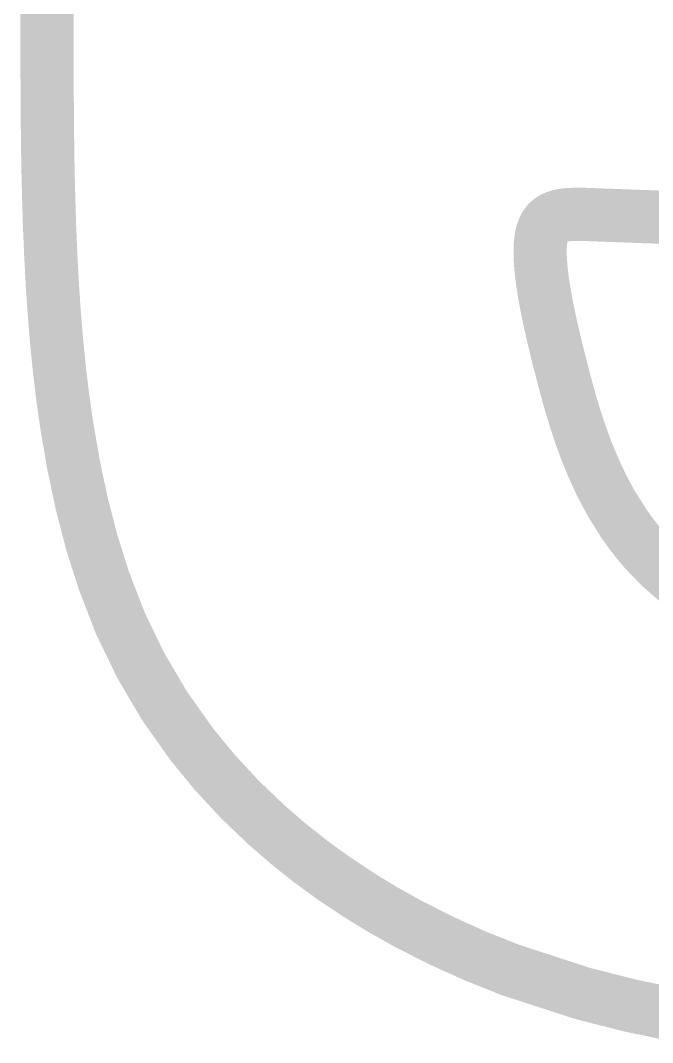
# Model space of a CAD drawing. Header units: millimetres. Extents: x 6 to 417, y 41 to 311.
# Drawn here: x 382.702 to 383.89, y 55.118 to 57.039 of the extents above; entities that cross this region are included whole.
import ezdxf

# ---------------------------------------------------------------- set-up
doc = ezdxf.new("R2010")
doc.units = ezdxf.units.MM
doc.layers.add('DrillDrawing', color=1, linetype='Continuous')

msp = doc.modelspace()

# ---------------------------------------------------------------- linework, layer by layer
at = {"layer": 'DrillDrawing', "const_width": 0.1}
for points in [[(382.7521, 57.0687), (382.7521, 57.0964)], [(382.7521, 57.0687), (382.7521, 57.0964)], [(382.7521, 57.0131), (382.7521, 56.9853)], [(382.7521, 57.0131), (382.7521, 56.9853)], [(382.7521, 56.9853), (382.7521, 56.9575)], [(382.7521, 56.9853), (382.7521, 56.9575)], [(382.7521, 56.9575), (382.7522, 56.9296)], [(382.7521, 56.9575), (382.7522, 56.9296)], [(382.7522, 56.9296), (382.7523, 56.9018)], [(382.7522, 56.9296), (382.7523, 56.9018)], [(382.7523, 56.9018), (382.7525, 56.874)], [(382.7523, 56.9018), (382.7525, 56.874)], [(382.7525, 56.874), (382.7527, 56.8462)], [(382.7525, 56.874), (382.7527, 56.8462)], [(382.7527, 56.8462), (382.753, 56.8185)], [(382.7527, 56.8462), (382.753, 56.8185)], [(382.753, 56.8185), (382.7534, 56.7907)], [(382.753, 56.8185), (382.7534, 56.7907)], [(382.7534, 56.7907), (382.7538, 56.763)], [(382.7534, 56.7907), (382.7538, 56.763)], [(382.7538, 56.763), (382.7551, 56.7078)], [(382.7538, 56.763), (382.7551, 56.7078)], [(382.7551, 56.7078), (382.7568, 56.6528)], [(382.7551, 56.7078), (382.7568, 56.6528)], [(383.7063, 56.6685), (383.7104, 56.6701)], [(383.7063, 56.6685), (383.7104, 56.6701)], [(383.7104, 56.6701), (383.7126, 56.6708)], [(383.7104, 56.6701), (383.7126, 56.6708)], [(383.7126, 56.6708), (383.7148, 56.6714)], [(383.7126, 56.6708), (383.7148, 56.6714)], [(383.7148, 56.6714), (383.7172, 56.672)], [(383.7148, 56.6714), (383.7172, 56.672)], [(383.7172, 56.672), (383.7196, 56.6725)], [(383.7172, 56.672), (383.7196, 56.6725)], [(383.7196, 56.6725), (383.722, 56.6729)], [(383.7196, 56.6725), (383.722, 56.6729)], [(383.722, 56.6729), (383.7246, 56.6733)], [(383.722, 56.6729), (383.7246, 56.6733)], [(383.7246, 56.6733), (383.7272, 56.6736)], [(383.7246, 56.6733), (383.7272, 56.6736)], [(383.7272, 56.6736), (383.7299, 56.6739)], [(383.7272, 56.6736), (383.7299, 56.6739)], [(383.7299, 56.6739), (383.7327, 56.6741)], [(383.7299, 56.6739), (383.7327, 56.6741)], [(383.7327, 56.6741), (383.7356, 56.6743)], [(383.7327, 56.6741), (383.7356, 56.6743)], [(383.7356, 56.6743), (383.7385, 56.6744)], [(383.7356, 56.6743), (383.7385, 56.6744)], [(383.7385, 56.6744), (383.7416, 56.6745)], [(383.7385, 56.6744), (383.7416, 56.6745)], [(383.7416, 56.6745), (383.7447, 56.6746)], [(383.7416, 56.6745), (383.7447, 56.6746)], [(383.7447, 56.6746), (383.7479, 56.6746)], [(383.7447, 56.6746), (383.7479, 56.6746)], [(383.7479, 56.6746), (383.7511, 56.6746)], [(383.7479, 56.6746), (383.7511, 56.6746)], [(383.7511, 56.6746), (383.7545, 56.6746)], [(383.7511, 56.6746), (383.7545, 56.6746)], [(383.7545, 56.6746), (383.7579, 56.6746)], [(383.7545, 56.6746), (383.7579, 56.6746)], [(383.7579, 56.6746), (383.7614, 56.6745)], [(383.7579, 56.6746), (383.7614, 56.6745)], [(383.7614, 56.6745), (383.765, 56.6744)], [(383.7614, 56.6745), (383.765, 56.6744)], [(383.765, 56.6744), (383.7687, 56.6743)], [(383.765, 56.6744), (383.7687, 56.6743)], [(383.7687, 56.6743), (383.7725, 56.6741)], [(383.7687, 56.6743), (383.7725, 56.6741)], [(383.7725, 56.6741), (383.7763, 56.674)], [(383.7725, 56.6741), (383.7763, 56.674)], [(383.7763, 56.674), (383.7803, 56.6738)], [(383.7763, 56.674), (383.7803, 56.6738)], [(383.7803, 56.6738), (383.7843, 56.6737)], [(383.7803, 56.6738), (383.7843, 56.6737)], [(383.7843, 56.6737), (383.7884, 56.6735)], [(383.7843, 56.6737), (383.7884, 56.6735)], [(383.7884, 56.6735), (383.7968, 56.6732)], [(383.7884, 56.6735), (383.7968, 56.6732)], [(383.7968, 56.6732), (383.8101, 56.6727)], [(383.7968, 56.6732), (383.8101, 56.6727)], [(383.8101, 56.6727), (383.8832, 56.67)], [(383.8101, 56.6727), (383.8832, 56.67)], [(383.8832, 56.67), (383.9087, 56.6691)], [(383.8832, 56.67), (383.9087, 56.6691)], [(383.9087, 56.6691), (383.9289, 56.6684)], [(383.9087, 56.6691), (383.9289, 56.6684)], [(383.9289, 56.6684), (383.9438, 56.668)], [(383.9289, 56.6684), (383.9438, 56.668)], [(382.7568, 56.6528), (382.7591, 56.5982)], [(382.7568, 56.6528), (382.7591, 56.5982)], [(383.6801, 56.6269), (383.6805, 56.6299)], [(383.6801, 56.6269), (383.6805, 56.6299)], [(383.6805, 56.6299), (383.6811, 56.6329)], [(383.6805, 56.6299), (383.6811, 56.6329)], [(383.6811, 56.6329), (383.6817, 56.6357)], [(383.6811, 56.6329), (383.6817, 56.6357)], [(383.6817, 56.6357), (383.6823, 56.6384)], [(383.6817, 56.6357), (383.6823, 56.6384)], [(383.6823, 56.6384), (383.6831, 56.641)], [(383.6823, 56.6384), (383.6831, 56.641)], [(383.6831, 56.641), (383.6848, 56.6458)], [(383.6831, 56.641), (383.6848, 56.6458)], [(383.6787, 56.6095), (383.6791, 56.6169)], [(383.6787, 56.6095), (383.6791, 56.6169)], [(383.6791, 56.6169), (383.6793, 56.6203)], [(383.6791, 56.6169), (383.6793, 56.6203)], [(383.6793, 56.6203), (383.6797, 56.6236)], [(383.6793, 56.6203), (383.6797, 56.6236)], [(383.6797, 56.6236), (383.6801, 56.6269)], [(383.6797, 56.6236), (383.6801, 56.6269)], [(382.7591, 56.5982), (382.762, 56.5439)], [(382.7591, 56.5982), (382.762, 56.5439)], [(383.6787, 56.6017), (383.6789, 56.5933)], [(383.6787, 56.6017), (383.6789, 56.5933)], [(383.6789, 56.5933), (383.6794, 56.5844)], [(383.6789, 56.5933), (383.6794, 56.5844)], [(383.6794, 56.5844), (383.6801, 56.5749)], [(383.6794, 56.5844), (383.6801, 56.5749)], [(383.6801, 56.5749), (383.6811, 56.5649)], [(383.6801, 56.5749), (383.6811, 56.5649)], [(383.6811, 56.5649), (383.6824, 56.5543)], [(383.6811, 56.5649), (383.6824, 56.5543)], [(383.6824, 56.5543), (383.684, 56.5432)], [(383.6824, 56.5543), (383.684, 56.5432)], [(382.762, 56.5439), (382.7656, 56.49)], [(382.762, 56.5439), (382.7656, 56.49)], [(383.684, 56.5432), (383.6858, 56.5314)], [(383.684, 56.5432), (383.6858, 56.5314)], [(383.6858, 56.5314), (383.6879, 56.5191)], [(383.6858, 56.5314), (383.6879, 56.5191)], [(383.6879, 56.5191), (383.6903, 56.5062)], [(383.6879, 56.5191), (383.6903, 56.5062)], [(383.6903, 56.5062), (383.693, 56.4927)], [(383.6903, 56.5062), (383.693, 56.4927)], [(382.7656, 56.49), (382.77, 56.4366)], [(382.7656, 56.49), (382.77, 56.4366)], [(383.693, 56.4927), (383.6959, 56.4785)], [(383.693, 56.4927), (383.6959, 56.4785)], [(383.6959, 56.4785), (383.6992, 56.4638)], [(383.6959, 56.4785), (383.6992, 56.4638)], [(383.6992, 56.4638), (383.7026, 56.4484)], [(383.6992, 56.4638), (383.7026, 56.4484)], [(382.77, 56.4366), (382.7753, 56.3838)], [(382.77, 56.4366), (382.7753, 56.3838)], [(383.7026, 56.4484), (383.7064, 56.4324)], [(383.7026, 56.4484), (383.7064, 56.4324)], [(383.7064, 56.4324), (383.7105, 56.4158)], [(383.7064, 56.4324), (383.7105, 56.4158)], [(383.7105, 56.4158), (383.7148, 56.3985)], [(383.7105, 56.4158), (383.7148, 56.3985)], [(383.7148, 56.3985), (383.7194, 56.3806)], [(383.7148, 56.3985), (383.7194, 56.3806)], [(382.7753, 56.3838), (382.7815, 56.3316)], [(382.7753, 56.3838), (382.7815, 56.3316)], [(383.7194, 56.3806), (383.7242, 56.362)], [(383.7194, 56.3806), (383.7242, 56.362)], [(383.7242, 56.362), (383.7268, 56.3525)], [(383.7242, 56.362), (383.7268, 56.3525)], [(383.7268, 56.3525), (383.7294, 56.3428)], [(383.7268, 56.3525), (383.7294, 56.3428)], [(383.7294, 56.3428), (383.7321, 56.333)], [(383.7294, 56.3428), (383.7321, 56.333)], [(382.7815, 56.3316), (382.7888, 56.2801)], [(382.7815, 56.3316), (382.7888, 56.2801)], [(383.7321, 56.333), (383.735, 56.3231)], [(383.7321, 56.333), (383.735, 56.3231)], [(383.735, 56.3231), (383.7379, 56.313)], [(383.735, 56.3231), (383.7379, 56.313)], [(383.7379, 56.313), (383.7441, 56.2926)], [(383.7379, 56.313), (383.7441, 56.2926)], [(383.7441, 56.2926), (383.7508, 56.2718)], [(383.7441, 56.2926), (383.7508, 56.2718)], [(382.7888, 56.2801), (382.8018, 56.2042)], [(382.7888, 56.2801), (382.8018, 56.2042)], [(383.7508, 56.2718), (383.7581, 56.2508)], [(383.7508, 56.2718), (383.7581, 56.2508)], [(383.7581, 56.2508), (383.766, 56.2295)], [(383.7581, 56.2508), (383.766, 56.2295)], [(383.766, 56.2295), (383.7792, 56.1975)], [(383.766, 56.2295), (383.7792, 56.1975)], [(382.8018, 56.2042), (382.8175, 56.1301)], [(382.8018, 56.2042), (382.8175, 56.1301)], [(383.7792, 56.1975), (383.7941, 56.1655)], [(383.7792, 56.1975), (383.7941, 56.1655)], [(383.7941, 56.1655), (383.811, 56.1337)], [(383.7941, 56.1655), (383.811, 56.1337)], [(382.8175, 56.1301), (382.8362, 56.0581)], [(382.8175, 56.1301), (382.8362, 56.0581)], [(383.811, 56.1337), (383.8369, 56.0923)], [(383.811, 56.1337), (383.8369, 56.0923)], [(382.8362, 56.0581), (382.8582, 55.9884)], [(382.8362, 56.0581), (382.8582, 55.9884)], [(383.6232, 55.2546), (383.7584, 55.2106)], [(383.6232, 55.2546), (383.7584, 55.2106)], [(383.7584, 55.2106), (383.8503, 55.1873)], [(383.7584, 55.2106), (383.8503, 55.1873)], [(383.8503, 55.1873), (383.943, 55.1683)], [(383.8503, 55.1873), (383.943, 55.1683)]]:
    msp.add_lwpolyline(points, dxfattribs=at)
at = {"layer": 'DrillDrawing', "const_width": 0.05}
for points in [[(382.7271, 57.0687, 1), (382.7771, 57.0687, 1)], [(382.7271, 57.0687, 1), (382.7771, 57.0687, 1)], [(382.7271, 57.0687, 1), (382.7771, 57.0687, 1)], [(382.7271, 57.0687, 1), (382.7771, 57.0687, 1)], [(382.7271, 57.0409, 1), (382.7771, 57.0409, 1)], [(382.7271, 57.0409, 1), (382.7771, 57.0409, 1)], [(382.7271, 57.0409, 1), (382.7771, 57.0409, 1)], [(382.7271, 57.0409, 1), (382.7771, 57.0409, 1)], [(382.7271, 57.0131, 1), (382.7771, 57.0131, 1)], [(382.7271, 57.0131, 1), (382.7771, 57.0131, 1)], [(382.7271, 57.0131, 1), (382.7771, 57.0131, 1)], [(382.7271, 57.0131, 1), (382.7771, 57.0131, 1)], [(382.7271, 56.9853, 1), (382.7771, 56.9853, 1)], [(382.7271, 56.9853, 1), (382.7771, 56.9853, 1)], [(382.7271, 56.9853, 1), (382.7771, 56.9853, 1)], [(382.7271, 56.9853, 1), (382.7771, 56.9853, 1)], [(382.7271, 56.9575, 1), (382.7771, 56.9575, 1)], [(382.7271, 56.9575, 1), (382.7771, 56.9575, 1)], [(382.7271, 56.9575, 1), (382.7771, 56.9575, 1)], [(382.7271, 56.9575, 1), (382.7771, 56.9575, 1)], [(382.7272, 56.9296, 1), (382.7772, 56.9296, 1)], [(382.7272, 56.9296, 1), (382.7772, 56.9296, 1)], [(382.7272, 56.9296, 1), (382.7772, 56.9296, 1)], [(382.7272, 56.9296, 1), (382.7772, 56.9296, 1)], [(382.7273, 56.9018, 1), (382.7773, 56.9018, 1)], [(382.7273, 56.9018, 1), (382.7773, 56.9018, 1)], [(382.7273, 56.9018, 1), (382.7773, 56.9018, 1)], [(382.7273, 56.9018, 1), (382.7773, 56.9018, 1)], [(382.7275, 56.874, 1), (382.7775, 56.874, 1)], [(382.7275, 56.874, 1), (382.7775, 56.874, 1)], [(382.7275, 56.874, 1), (382.7775, 56.874, 1)], [(382.7275, 56.874, 1), (382.7775, 56.874, 1)], [(382.7277, 56.8462, 1), (382.7777, 56.8462, 1)], [(382.7277, 56.8462, 1), (382.7777, 56.8462, 1)], [(382.7277, 56.8462, 1), (382.7777, 56.8462, 1)], [(382.7277, 56.8462, 1), (382.7777, 56.8462, 1)], [(382.728, 56.8185, 1), (382.778, 56.8185, 1)], [(382.728, 56.8185, 1), (382.778, 56.8185, 1)], [(382.728, 56.8185, 1), (382.778, 56.8185, 1)], [(382.728, 56.8185, 1), (382.778, 56.8185, 1)], [(382.7284, 56.7907, 1), (382.7784, 56.7907, 1)], [(382.7284, 56.7907, 1), (382.7784, 56.7907, 1)], [(382.7284, 56.7907, 1), (382.7784, 56.7907, 1)], [(382.7284, 56.7907, 1), (382.7784, 56.7907, 1)], [(382.7288, 56.763, 1), (382.7788, 56.763, 1)], [(382.7288, 56.763, 1), (382.7788, 56.763, 1)], [(382.7288, 56.763, 1), (382.7788, 56.763, 1)], [(382.7288, 56.763, 1), (382.7788, 56.763, 1)], [(382.7301, 56.7078, 1), (382.7801, 56.7078, 1)], [(382.7301, 56.7078, 1), (382.7801, 56.7078, 1)], [(382.7301, 56.7078, 1), (382.7801, 56.7078, 1)], [(382.7301, 56.7078, 1), (382.7801, 56.7078, 1)], [(383.6775, 56.6667, 1), (383.7275, 56.6667, 1)], [(383.6775, 56.6667, 1), (383.7275, 56.6667, 1)], [(383.6775, 56.6667, 1), (383.7275, 56.6667, 1)], [(383.6775, 56.6667, 1), (383.7275, 56.6667, 1)], [(383.6813, 56.6685, 1), (383.7313, 56.6685, 1)], [(383.6813, 56.6685, 1), (383.7313, 56.6685, 1)], [(383.6813, 56.6685, 1), (383.7313, 56.6685, 1)], [(383.6813, 56.6685, 1), (383.7313, 56.6685, 1)], [(383.6854, 56.6701, 1), (383.7354, 56.6701, 1)], [(383.6854, 56.6701, 1), (383.7354, 56.6701, 1)], [(383.6854, 56.6701, 1), (383.7354, 56.6701, 1)], [(383.6854, 56.6701, 1), (383.7354, 56.6701, 1)], [(383.6876, 56.6708, 1), (383.7376, 56.6708, 1)], [(383.6876, 56.6708, 1), (383.7376, 56.6708, 1)], [(383.6876, 56.6708, 1), (383.7376, 56.6708, 1)], [(383.6876, 56.6708, 1), (383.7376, 56.6708, 1)], [(383.6898, 56.6714, 1), (383.7398, 56.6714, 1)], [(383.6898, 56.6714, 1), (383.7398, 56.6714, 1)], [(383.6898, 56.6714, 1), (383.7398, 56.6714, 1)], [(383.6898, 56.6714, 1), (383.7398, 56.6714, 1)], [(383.6922, 56.672, 1), (383.7422, 56.672, 1)], [(383.6922, 56.672, 1), (383.7422, 56.672, 1)], [(383.6922, 56.672, 1), (383.7422, 56.672, 1)], [(383.6922, 56.672, 1), (383.7422, 56.672, 1)], [(383.6946, 56.6725, 1), (383.7446, 56.6725, 1)], [(383.6946, 56.6725, 1), (383.7446, 56.6725, 1)], [(383.6946, 56.6725, 1), (383.7446, 56.6725, 1)], [(383.6946, 56.6725, 1), (383.7446, 56.6725, 1)], [(383.697, 56.6729, 1), (383.747, 56.6729, 1)], [(383.697, 56.6729, 1), (383.747, 56.6729, 1)], [(383.697, 56.6729, 1), (383.747, 56.6729, 1)], [(383.697, 56.6729, 1), (383.747, 56.6729, 1)], [(383.6996, 56.6733, 1), (383.7496, 56.6733, 1)], [(383.6996, 56.6733, 1), (383.7496, 56.6733, 1)], [(383.6996, 56.6733, 1), (383.7496, 56.6733, 1)], [(383.6996, 56.6733, 1), (383.7496, 56.6733, 1)], [(383.7022, 56.6736, 1), (383.7522, 56.6736, 1)], [(383.7022, 56.6736, 1), (383.7522, 56.6736, 1)], [(383.7022, 56.6736, 1), (383.7522, 56.6736, 1)], [(383.7022, 56.6736, 1), (383.7522, 56.6736, 1)], [(383.7049, 56.6739, 1), (383.7549, 56.6739, 1)], [(383.7049, 56.6739, 1), (383.7549, 56.6739, 1)], [(383.7049, 56.6739, 1), (383.7549, 56.6739, 1)], [(383.7049, 56.6739, 1), (383.7549, 56.6739, 1)], [(383.7077, 56.6741, 1), (383.7577, 56.6741, 1)], [(383.7077, 56.6741, 1), (383.7577, 56.6741, 1)], [(383.7077, 56.6741, 1), (383.7577, 56.6741, 1)], [(383.7077, 56.6741, 1), (383.7577, 56.6741, 1)], [(383.7106, 56.6743, 1), (383.7606, 56.6743, 1)], [(383.7106, 56.6743, 1), (383.7606, 56.6743, 1)], [(383.7106, 56.6743, 1), (383.7606, 56.6743, 1)], [(383.7106, 56.6743, 1), (383.7606, 56.6743, 1)], [(383.7135, 56.6744, 1), (383.7635, 56.6744, 1)], [(383.7135, 56.6744, 1), (383.7635, 56.6744, 1)], [(383.7135, 56.6744, 1), (383.7635, 56.6744, 1)], [(383.7135, 56.6744, 1), (383.7635, 56.6744, 1)], [(383.7166, 56.6745, 1), (383.7666, 56.6745, 1)], [(383.7166, 56.6745, 1), (383.7666, 56.6745, 1)], [(383.7166, 56.6745, 1), (383.7666, 56.6745, 1)], [(383.7166, 56.6745, 1), (383.7666, 56.6745, 1)], [(383.7197, 56.6746, 1), (383.7697, 56.6746, 1)], [(383.7197, 56.6746, 1), (383.7697, 56.6746, 1)], [(383.7197, 56.6746, 1), (383.7697, 56.6746, 1)], [(383.7197, 56.6746, 1), (383.7697, 56.6746, 1)], [(383.7229, 56.6746, 1), (383.7729, 56.6746, 1)], [(383.7229, 56.6746, 1), (383.7729, 56.6746, 1)], [(383.7229, 56.6746, 1), (383.7729, 56.6746, 1)], [(383.7229, 56.6746, 1), (383.7729, 56.6746, 1)], [(383.7261, 56.6746, 1), (383.7761, 56.6746, 1)], [(383.7261, 56.6746, 1), (383.7761, 56.6746, 1)], [(383.7261, 56.6746, 1), (383.7761, 56.6746, 1)], [(383.7261, 56.6746, 1), (383.7761, 56.6746, 1)], [(383.7295, 56.6746, 1), (383.7795, 56.6746, 1)], [(383.7295, 56.6746, 1), (383.7795, 56.6746, 1)], [(383.7295, 56.6746, 1), (383.7795, 56.6746, 1)], [(383.7295, 56.6746, 1), (383.7795, 56.6746, 1)], [(383.7329, 56.6746, 1), (383.7829, 56.6746, 1)], [(383.7329, 56.6746, 1), (383.7829, 56.6746, 1)], [(383.7329, 56.6746, 1), (383.7829, 56.6746, 1)], [(383.7329, 56.6746, 1), (383.7829, 56.6746, 1)], [(383.7364, 56.6745, 1), (383.7864, 56.6745, 1)], [(383.7364, 56.6745, 1), (383.7864, 56.6745, 1)], [(383.7364, 56.6745, 1), (383.7864, 56.6745, 1)], [(383.7364, 56.6745, 1), (383.7864, 56.6745, 1)], [(383.74, 56.6744, 1), (383.79, 56.6744, 1)], [(383.74, 56.6744, 1), (383.79, 56.6744, 1)], [(383.74, 56.6744, 1), (383.79, 56.6744, 1)], [(383.74, 56.6744, 1), (383.79, 56.6744, 1)], [(383.7437, 56.6743, 1), (383.7937, 56.6743, 1)], [(383.7437, 56.6743, 1), (383.7937, 56.6743, 1)], [(383.7437, 56.6743, 1), (383.7937, 56.6743, 1)], [(383.7437, 56.6743, 1), (383.7937, 56.6743, 1)], [(383.7475, 56.6741, 1), (383.7975, 56.6741, 1)], [(383.7475, 56.6741, 1), (383.7975, 56.6741, 1)], [(383.7475, 56.6741, 1), (383.7975, 56.6741, 1)], [(383.7475, 56.6741, 1), (383.7975, 56.6741, 1)], [(383.7513, 56.674, 1), (383.8013, 56.674, 1)], [(383.7513, 56.674, 1), (383.8013, 56.674, 1)], [(383.7513, 56.674, 1), (383.8013, 56.674, 1)], [(383.7513, 56.674, 1), (383.8013, 56.674, 1)], [(383.7553, 56.6738, 1), (383.8053, 56.6738, 1)], [(383.7553, 56.6738, 1), (383.8053, 56.6738, 1)], [(383.7553, 56.6738, 1), (383.8053, 56.6738, 1)], [(383.7553, 56.6738, 1), (383.8053, 56.6738, 1)], [(383.7593, 56.6737, 1), (383.8093, 56.6737, 1)], [(383.7593, 56.6737, 1), (383.8093, 56.6737, 1)], [(383.7593, 56.6737, 1), (383.8093, 56.6737, 1)], [(383.7593, 56.6737, 1), (383.8093, 56.6737, 1)], [(383.7634, 56.6735, 1), (383.8134, 56.6735, 1)], [(383.7634, 56.6735, 1), (383.8134, 56.6735, 1)], [(383.7634, 56.6735, 1), (383.8134, 56.6735, 1)], [(383.7634, 56.6735, 1), (383.8134, 56.6735, 1)], [(383.7718, 56.6732, 1), (383.8218, 56.6732, 1)], [(383.7718, 56.6732, 1), (383.8218, 56.6732, 1)], [(383.7718, 56.6732, 1), (383.8218, 56.6732, 1)], [(383.7718, 56.6732, 1), (383.8218, 56.6732, 1)], [(383.7851, 56.6727, 1), (383.8351, 56.6727, 1)], [(383.7851, 56.6727, 1), (383.8351, 56.6727, 1)], [(383.7851, 56.6727, 1), (383.8351, 56.6727, 1)], [(383.7851, 56.6727, 1), (383.8351, 56.6727, 1)], [(383.8582, 56.67, 1), (383.9082, 56.67, 1)], [(383.8582, 56.67, 1), (383.9082, 56.67, 1)], [(383.8582, 56.67, 1), (383.9082, 56.67, 1)], [(383.8582, 56.67, 1), (383.9082, 56.67, 1)], [(383.8837, 56.6691, 1), (383.9337, 56.6691, 1)], [(383.8837, 56.6691, 1), (383.9337, 56.6691, 1)], [(383.8837, 56.6691, 1), (383.9337, 56.6691, 1)], [(383.8837, 56.6691, 1), (383.9337, 56.6691, 1)], [(383.9039, 56.6684, 1), (383.9539, 56.6684, 1)], [(383.9039, 56.6684, 1), (383.9539, 56.6684, 1)], [(383.9039, 56.6684, 1), (383.9539, 56.6684, 1)], [(383.9039, 56.6684, 1), (383.9539, 56.6684, 1)], [(382.7318, 56.6528, 1), (382.7818, 56.6528, 1)], [(382.7318, 56.6528, 1), (382.7818, 56.6528, 1)], [(382.7318, 56.6528, 1), (382.7818, 56.6528, 1)], [(382.7318, 56.6528, 1), (382.7818, 56.6528, 1)], [(383.6617, 56.6501, 1), (383.7117, 56.6501, 1)], [(383.6617, 56.6501, 1), (383.7117, 56.6501, 1)], [(383.6617, 56.6501, 1), (383.7117, 56.6501, 1)], [(383.6617, 56.6501, 1), (383.7117, 56.6501, 1)], [(383.6639, 56.654, 1), (383.7139, 56.654, 1)], [(383.6639, 56.654, 1), (383.7139, 56.654, 1)], [(383.6639, 56.654, 1), (383.7139, 56.654, 1)], [(383.6639, 56.654, 1), (383.7139, 56.654, 1)], [(383.6723, 56.6633, 1), (383.7223, 56.6633, 1)], [(383.6723, 56.6633, 1), (383.7223, 56.6633, 1)], [(383.6723, 56.6632, 1), (383.7223, 56.6632, 1)], [(383.6723, 56.6632, 1), (383.7223, 56.6632, 1)], [(383.6555, 56.6299, 1), (383.7055, 56.6299, 1)], [(383.6555, 56.6299, 1), (383.7055, 56.6299, 1)], [(383.6555, 56.6299, 1), (383.7055, 56.6299, 1)], [(383.6555, 56.6299, 1), (383.7055, 56.6299, 1)], [(383.6561, 56.6329, 1), (383.7061, 56.6329, 1)], [(383.6561, 56.6329, 1), (383.7061, 56.6329, 1)], [(383.6561, 56.6329, 1), (383.7061, 56.6329, 1)], [(383.6561, 56.6329, 1), (383.7061, 56.6329, 1)], [(383.6567, 56.6357, 1), (383.7067, 56.6357, 1)], [(383.6567, 56.6357, 1), (383.7067, 56.6357, 1)], [(383.6567, 56.6357, 1), (383.7067, 56.6357, 1)], [(383.6567, 56.6357, 1), (383.7067, 56.6357, 1)], [(383.6573, 56.6384, 1), (383.7073, 56.6384, 1)], [(383.6573, 56.6384, 1), (383.7073, 56.6384, 1)], [(383.6573, 56.6384, 1), (383.7073, 56.6384, 1)], [(383.6573, 56.6384, 1), (383.7073, 56.6384, 1)], [(383.6581, 56.641, 1), (383.7081, 56.641, 1)], [(383.6581, 56.641, 1), (383.7081, 56.641, 1)], [(383.6581, 56.641, 1), (383.7081, 56.641, 1)], [(383.6581, 56.641, 1), (383.7081, 56.641, 1)], [(383.6598, 56.6458, 1), (383.7098, 56.6458, 1)], [(383.6598, 56.6458, 1), (383.7098, 56.6458, 1)], [(383.6598, 56.6458, 1), (383.7098, 56.6458, 1)], [(383.6598, 56.6458, 1), (383.7098, 56.6458, 1)], [(383.6537, 56.6095, 1), (383.7037, 56.6095, 1)], [(383.6537, 56.6095, 1), (383.7037, 56.6095, 1)], [(383.6537, 56.6095, 1), (383.7037, 56.6095, 1)], [(383.6537, 56.6095, 1), (383.7037, 56.6095, 1)], [(383.6541, 56.6169, 1), (383.7041, 56.6169, 1)], [(383.6541, 56.6169, 1), (383.7041, 56.6169, 1)], [(383.6541, 56.6169, 1), (383.7041, 56.6169, 1)], [(383.6541, 56.6169, 1), (383.7041, 56.6169, 1)], [(383.6543, 56.6203, 1), (383.7043, 56.6203, 1)], [(383.6543, 56.6203, 1), (383.7043, 56.6203, 1)], [(383.6543, 56.6203, 1), (383.7043, 56.6203, 1)], [(383.6543, 56.6203, 1), (383.7043, 56.6203, 1)], [(383.6547, 56.6236, 1), (383.7047, 56.6236, 1)], [(383.6547, 56.6236, 1), (383.7047, 56.6236, 1)], [(383.6547, 56.6236, 1), (383.7047, 56.6236, 1)], [(383.6547, 56.6236, 1), (383.7047, 56.6236, 1)], [(383.6551, 56.6269, 1), (383.7051, 56.6269, 1)], [(383.6551, 56.6269, 1), (383.7051, 56.6269, 1)], [(383.6551, 56.6269, 1), (383.7051, 56.6269, 1)], [(383.6551, 56.6269, 1), (383.7051, 56.6269, 1)], [(382.7341, 56.5982, 1), (382.7841, 56.5982, 1)], [(382.7341, 56.5982, 1), (382.7841, 56.5982, 1)], [(382.7341, 56.5982, 1), (382.7841, 56.5982, 1)], [(382.7341, 56.5982, 1), (382.7841, 56.5982, 1)], [(383.6537, 56.6017, 1), (383.7037, 56.6017, 1)], [(383.6537, 56.6017, 1), (383.7037, 56.6017, 1)], [(383.6537, 56.6017, 1), (383.7037, 56.6017, 1)], [(383.6537, 56.6017, 1), (383.7037, 56.6017, 1)], [(383.6539, 56.5933, 1), (383.7039, 56.5933, 1)], [(383.6539, 56.5933, 1), (383.7039, 56.5933, 1)], [(383.6539, 56.5933, 1), (383.7039, 56.5933, 1)], [(383.6539, 56.5933, 1), (383.7039, 56.5933, 1)], [(383.6544, 56.5844, 1), (383.7044, 56.5844, 1)], [(383.6544, 56.5844, 1), (383.7044, 56.5844, 1)], [(383.6544, 56.5844, 1), (383.7044, 56.5844, 1)], [(383.6544, 56.5844, 1), (383.7044, 56.5844, 1)], [(383.6551, 56.5749, 1), (383.7051, 56.5749, 1)], [(383.6551, 56.5749, 1), (383.7051, 56.5749, 1)], [(383.6551, 56.5749, 1), (383.7051, 56.5749, 1)], [(383.6551, 56.5749, 1), (383.7051, 56.5749, 1)], [(383.6561, 56.5649, 1), (383.7061, 56.5649, 1)], [(383.6561, 56.5649, 1), (383.7061, 56.5649, 1)], [(383.6561, 56.5649, 1), (383.7061, 56.5649, 1)], [(383.6561, 56.5649, 1), (383.7061, 56.5649, 1)], [(383.6574, 56.5543, 1), (383.7074, 56.5543, 1)], [(383.6574, 56.5543, 1), (383.7074, 56.5543, 1)], [(383.6574, 56.5543, 1), (383.7074, 56.5543, 1)], [(383.6574, 56.5543, 1), (383.7074, 56.5543, 1)], [(382.737, 56.5439, 1), (382.787, 56.5439, 1)], [(382.737, 56.5439, 1), (382.787, 56.5439, 1)], [(382.737, 56.5439, 1), (382.787, 56.5439, 1)], [(382.737, 56.5439, 1), (382.787, 56.5439, 1)], [(383.659, 56.5432, 1), (383.709, 56.5432, 1)], [(383.659, 56.5432, 1), (383.709, 56.5432, 1)], [(383.659, 56.5432, 1), (383.709, 56.5432, 1)], [(383.659, 56.5432, 1), (383.709, 56.5432, 1)], [(383.6608, 56.5314, 1), (383.7108, 56.5314, 1)], [(383.6608, 56.5314, 1), (383.7108, 56.5314, 1)], [(383.6608, 56.5314, 1), (383.7108, 56.5314, 1)], [(383.6608, 56.5314, 1), (383.7108, 56.5314, 1)], [(383.663, 56.5191, 1), (383.7129, 56.5191, 1)], [(383.663, 56.5191, 1), (383.7129, 56.5191, 1)], [(383.663, 56.5191, 1), (383.7129, 56.5191, 1)], [(383.663, 56.5191, 1), (383.7129, 56.5191, 1)], [(383.6653, 56.5062, 1), (383.7153, 56.5062, 1)], [(383.6653, 56.5062, 1), (383.7153, 56.5062, 1)], [(383.6653, 56.5062, 1), (383.7153, 56.5062, 1)], [(383.6653, 56.5062, 1), (383.7153, 56.5062, 1)], [(382.7406, 56.49, 1), (382.7906, 56.49, 1)], [(382.7406, 56.49, 1), (382.7906, 56.49, 1)], [(382.7406, 56.49, 1), (382.7906, 56.49, 1)], [(382.7406, 56.49, 1), (382.7906, 56.49, 1)], [(383.668, 56.4927, 1), (383.718, 56.4927, 1)], [(383.668, 56.4927, 1), (383.718, 56.4927, 1)], [(383.668, 56.4927, 1), (383.718, 56.4927, 1)], [(383.668, 56.4927, 1), (383.718, 56.4927, 1)], [(383.6709, 56.4785, 1), (383.7209, 56.4785, 1)], [(383.6709, 56.4785, 1), (383.7209, 56.4785, 1)], [(383.6709, 56.4785, 1), (383.7209, 56.4785, 1)], [(383.6709, 56.4785, 1), (383.7209, 56.4785, 1)], [(383.6742, 56.4638, 1), (383.7242, 56.4638, 1)], [(383.6742, 56.4638, 1), (383.7242, 56.4638, 1)], [(383.6742, 56.4638, 1), (383.7242, 56.4638, 1)], [(383.6742, 56.4638, 1), (383.7242, 56.4638, 1)], [(382.745, 56.4366, 1), (382.795, 56.4366, 1)], [(382.745, 56.4366, 1), (382.795, 56.4366, 1)], [(382.745, 56.4366, 1), (382.795, 56.4366, 1)], [(382.745, 56.4366, 1), (382.795, 56.4366, 1)], [(383.6776, 56.4484, 1), (383.7276, 56.4484, 1)], [(383.6776, 56.4484, 1), (383.7276, 56.4484, 1)], [(383.6776, 56.4484, 1), (383.7276, 56.4484, 1)], [(383.6776, 56.4484, 1), (383.7276, 56.4484, 1)], [(383.6814, 56.4324, 1), (383.7314, 56.4324, 1)], [(383.6814, 56.4324, 1), (383.7314, 56.4324, 1)], [(383.6814, 56.4324, 1), (383.7314, 56.4324, 1)], [(383.6814, 56.4324, 1), (383.7314, 56.4324, 1)], [(383.6855, 56.4158, 1), (383.7355, 56.4158, 1)], [(383.6855, 56.4158, 1), (383.7355, 56.4158, 1)], [(383.6855, 56.4158, 1), (383.7355, 56.4158, 1)], [(383.6855, 56.4158, 1), (383.7355, 56.4158, 1)], [(383.6898, 56.3985, 1), (383.7398, 56.3985, 1)], [(383.6898, 56.3985, 1), (383.7398, 56.3985, 1)], [(383.6898, 56.3985, 1), (383.7398, 56.3985, 1)], [(383.6898, 56.3985, 1), (383.7398, 56.3985, 1)], [(382.7503, 56.3838, 1), (382.8003, 56.3838, 1)], [(382.7503, 56.3838, 1), (382.8003, 56.3838, 1)], [(382.7503, 56.3838, 1), (382.8003, 56.3838, 1)], [(382.7503, 56.3838, 1), (382.8003, 56.3838, 1)], [(383.6944, 56.3806, 1), (383.7444, 56.3806, 1)], [(383.6944, 56.3806, 1), (383.7444, 56.3806, 1)], [(383.6944, 56.3806, 1), (383.7444, 56.3806, 1)], [(383.6944, 56.3806, 1), (383.7444, 56.3806, 1)], [(383.6992, 56.362, 1), (383.7492, 56.362, 1)], [(383.6992, 56.362, 1), (383.7492, 56.362, 1)], [(383.6992, 56.362, 1), (383.7492, 56.362, 1)], [(383.6992, 56.362, 1), (383.7492, 56.362, 1)], [(383.7018, 56.3525, 1), (383.7518, 56.3525, 1)], [(383.7018, 56.3525, 1), (383.7518, 56.3525, 1)], [(383.7018, 56.3525, 1), (383.7518, 56.3525, 1)], [(383.7018, 56.3525, 1), (383.7518, 56.3525, 1)], [(383.7044, 56.3428, 1), (383.7544, 56.3428, 1)], [(383.7044, 56.3428, 1), (383.7544, 56.3428, 1)], [(383.7044, 56.3428, 1), (383.7544, 56.3428, 1)], [(383.7044, 56.3428, 1), (383.7544, 56.3428, 1)], [(382.7565, 56.3316, 1), (382.8065, 56.3316, 1)], [(382.7565, 56.3316, 1), (382.8065, 56.3316, 1)], [(382.7565, 56.3316, 1), (382.8065, 56.3316, 1)], [(382.7565, 56.3316, 1), (382.8065, 56.3316, 1)], [(383.7071, 56.333, 1), (383.7571, 56.333, 1)], [(383.7071, 56.333, 1), (383.7571, 56.333, 1)], [(383.7071, 56.333, 1), (383.7571, 56.333, 1)], [(383.7071, 56.333, 1), (383.7571, 56.333, 1)], [(383.71, 56.3231, 1), (383.76, 56.3231, 1)], [(383.71, 56.3231, 1), (383.76, 56.3231, 1)], [(383.71, 56.3231, 1), (383.76, 56.3231, 1)], [(383.71, 56.3231, 1), (383.76, 56.3231, 1)], [(383.7129, 56.313, 1), (383.7629, 56.313, 1)], [(383.7129, 56.313, 1), (383.7629, 56.313, 1)], [(383.7129, 56.313, 1), (383.7629, 56.313, 1)], [(383.7129, 56.313, 1), (383.7629, 56.313, 1)], [(383.7191, 56.2926, 1), (383.7691, 56.2926, 1)], [(383.7191, 56.2926, 1), (383.7691, 56.2926, 1)], [(383.7191, 56.2926, 1), (383.7691, 56.2926, 1)], [(383.7191, 56.2926, 1), (383.7691, 56.2926, 1)], [(382.7638, 56.2801, 1), (382.8138, 56.2801, 1)], [(382.7638, 56.2801, 1), (382.8138, 56.2801, 1)], [(382.7638, 56.2801, 1), (382.8138, 56.2801, 1)], [(382.7638, 56.2801, 1), (382.8138, 56.2801, 1)], [(383.7258, 56.2718, 1), (383.7758, 56.2718, 1)], [(383.7258, 56.2718, 1), (383.7758, 56.2718, 1)], [(383.7258, 56.2718, 1), (383.7758, 56.2718, 1)], [(383.7258, 56.2718, 1), (383.7758, 56.2718, 1)], [(383.7331, 56.2508, 1), (383.7831, 56.2508, 1)], [(383.7331, 56.2508, 1), (383.7831, 56.2508, 1)], [(383.7331, 56.2508, 1), (383.7831, 56.2508, 1)], [(383.7331, 56.2508, 1), (383.7831, 56.2508, 1)], [(383.741, 56.2295, 1), (383.791, 56.2295, 1)], [(383.741, 56.2295, 1), (383.791, 56.2295, 1)], [(383.741, 56.2295, 1), (383.791, 56.2295, 1)], [(383.741, 56.2295, 1), (383.791, 56.2295, 1)], [(382.7768, 56.2042, 1), (382.8268, 56.2042, 1)], [(382.7768, 56.2042, 1), (382.8268, 56.2042, 1)], [(382.7768, 56.2042, 1), (382.8268, 56.2042, 1)], [(382.7768, 56.2042, 1), (382.8268, 56.2042, 1)], [(383.7542, 56.1975, 1), (383.8042, 56.1975, 1)], [(383.7542, 56.1975, 1), (383.8042, 56.1975, 1)], [(383.7542, 56.1975, 1), (383.8042, 56.1975, 1)], [(383.7542, 56.1975, 1), (383.8042, 56.1975, 1)], [(383.7691, 56.1655, 1), (383.8191, 56.1655, 1)], [(383.7691, 56.1655, 1), (383.8191, 56.1655, 1)], [(383.7691, 56.1655, 1), (383.8191, 56.1655, 1)], [(383.7691, 56.1655, 1), (383.8191, 56.1655, 1)], [(382.7925, 56.1301, 1), (382.8425, 56.1301, 1)], [(382.7925, 56.1301, 1), (382.8425, 56.1301, 1)], [(382.7925, 56.1301, 1), (382.8425, 56.1301, 1)], [(382.7925, 56.1301, 1), (382.8425, 56.1301, 1)], [(383.786, 56.1337, 1), (383.836, 56.1337, 1)], [(383.786, 56.1337, 1), (383.836, 56.1337, 1)], [(383.786, 56.1337, 1), (383.836, 56.1337, 1)], [(383.786, 56.1337, 1), (383.836, 56.1337, 1)], [(383.8119, 56.0923, 1), (383.8619, 56.0923, 1)], [(383.8119, 56.0923, 1), (383.8619, 56.0923, 1)], [(383.8119, 56.0923, 1), (383.8619, 56.0923, 1)], [(383.8119, 56.0923, 1), (383.8619, 56.0923, 1)], [(382.8112, 56.0581, 1), (382.8612, 56.0581, 1)], [(382.8112, 56.0581, 1), (382.8612, 56.0581, 1)], [(382.8112, 56.0581, 1), (382.8612, 56.0581, 1)], [(382.8112, 56.0581, 1), (382.8612, 56.0581, 1)], [(383.8504, 56.043, 1), (383.9003, 56.043, 1)], [(383.8504, 56.043, 1), (383.9003, 56.043, 1)], [(383.8504, 56.043, 1), (383.9003, 56.043, 1)], [(383.8504, 56.043, 1), (383.9003, 56.043, 1)], [(382.8332, 55.9884, 1), (382.8832, 55.9884, 1)], [(382.8332, 55.9884, 1), (382.8832, 55.9884, 1)], [(382.8332, 55.9884, 1), (382.8832, 55.9884, 1)], [(382.8332, 55.9884, 1), (382.8832, 55.9884, 1)], [(382.9986, 55.6793, 1), (383.0486, 55.6793, 1)], [(382.9986, 55.6793, 1), (383.0486, 55.6793, 1)], [(382.9986, 55.6793, 1), (383.0486, 55.6793, 1)], [(382.9986, 55.6793, 1), (383.0486, 55.6793, 1)], [(383.1393, 55.5275, 1), (383.1893, 55.5275, 1)], [(383.1393, 55.5275, 1), (383.1893, 55.5275, 1)], [(383.1393, 55.5275, 1), (383.1893, 55.5275, 1)], [(383.1393, 55.5275, 1), (383.1893, 55.5275, 1)], [(383.2661, 55.4269, 1), (383.316, 55.4269, 1)], [(383.2661, 55.4269, 1), (383.316, 55.4269, 1)], [(383.2661, 55.4269, 1), (383.316, 55.4269, 1)], [(383.2661, 55.4269, 1), (383.316, 55.4269, 1)], [(383.4052, 55.3417, 1), (383.4552, 55.3417, 1)], [(383.4052, 55.3417, 1), (383.4552, 55.3417, 1)], [(383.4052, 55.3417, 1), (383.4552, 55.3417, 1)], [(383.4052, 55.3417, 1), (383.4552, 55.3417, 1)], [(383.5982, 55.2546, 1), (383.6482, 55.2546, 1)], [(383.5982, 55.2546, 1), (383.6482, 55.2546, 1)], [(383.5982, 55.2546, 1), (383.6482, 55.2546, 1)], [(383.5982, 55.2546, 1), (383.6482, 55.2546, 1)], [(383.7334, 55.2106, 1), (383.7834, 55.2106, 1)], [(383.7334, 55.2106, 1), (383.7834, 55.2106, 1)], [(383.7334, 55.2106, 1), (383.7834, 55.2106, 1)], [(383.7334, 55.2106, 1), (383.7834, 55.2106, 1)], [(383.8253, 55.1873, 1), (383.8753, 55.1873, 1)], [(383.8253, 55.1873, 1), (383.8753, 55.1873, 1)], [(383.8253, 55.1873, 1), (383.8753, 55.1873, 1)], [(383.8253, 55.1873, 1), (383.8753, 55.1873, 1)]]:
    msp.add_lwpolyline(points, format="xyb", close=True, dxfattribs=at)
at = {"layer": 'DrillDrawing', "const_width": 0.1}
for points in [[(382.7521, 57.0409, -0.000023), (382.7521, 57.0687)], [(382.7521, 57.0409, -0.000023), (382.7521, 57.0687)], [(382.7521, 57.0131, -0.000068), (382.7521, 57.0409)], [(382.7521, 57.0131, -0.000068), (382.7521, 57.0409)], [(383.6973, 56.6632, -0.040041), (383.7025, 56.6667)], [(383.6973, 56.6632, -0.040041), (383.7025, 56.6667)], [(383.7025, 56.6667, -0.023969), (383.7063, 56.6685)], [(383.7025, 56.6667, -0.023969), (383.7063, 56.6685)], [(383.6848, 56.6458, -0.02293), (383.6867, 56.6501)], [(383.6848, 56.6458, -0.02293), (383.6867, 56.6501)], [(383.6867, 56.6501, -0.02531), (383.6889, 56.654)], [(383.6867, 56.6501, -0.02531), (383.6889, 56.654)], [(383.6889, 56.654, -0.084433), (383.6973, 56.6633)], [(383.6889, 56.654, -0.084433), (383.6973, 56.6633)], [(383.6787, 56.6017, -0.008752), (383.6787, 56.6095)], [(383.6787, 56.6017, -0.008752), (383.6787, 56.6095)], [(383.8754, 56.043, -0.030447), (383.8369, 56.0923)], [(383.8754, 56.043, -0.030447), (383.8369, 56.0923)], [(384.0404, 55.9226, -0.109286), (383.8754, 56.043)], [(384.0404, 55.9226, -0.109286), (383.8754, 56.043)], [(383.0236, 55.6793, -0.082648), (382.8582, 55.9884)], [(383.0236, 55.6793, -0.082648), (382.8582, 55.9884)], [(383.1643, 55.5275, -0.044999), (383.0236, 55.6793)], [(383.1643, 55.5275, -0.044999), (383.0236, 55.6793)], [(383.291, 55.4269, -0.031661), (383.1643, 55.5275)], [(383.291, 55.4269, -0.031661), (383.1643, 55.5275)], [(383.4302, 55.3417, -0.028944), (383.291, 55.4269)], [(383.4302, 55.3417, -0.028944), (383.291, 55.4269)], [(383.6232, 55.2546, -0.033924), (383.4302, 55.3417)], [(383.6232, 55.2546, -0.033924), (383.4302, 55.3417)]]:
    msp.add_lwpolyline(points, format="xyb", dxfattribs=at)

doc.saveas('drawing.dxf')
